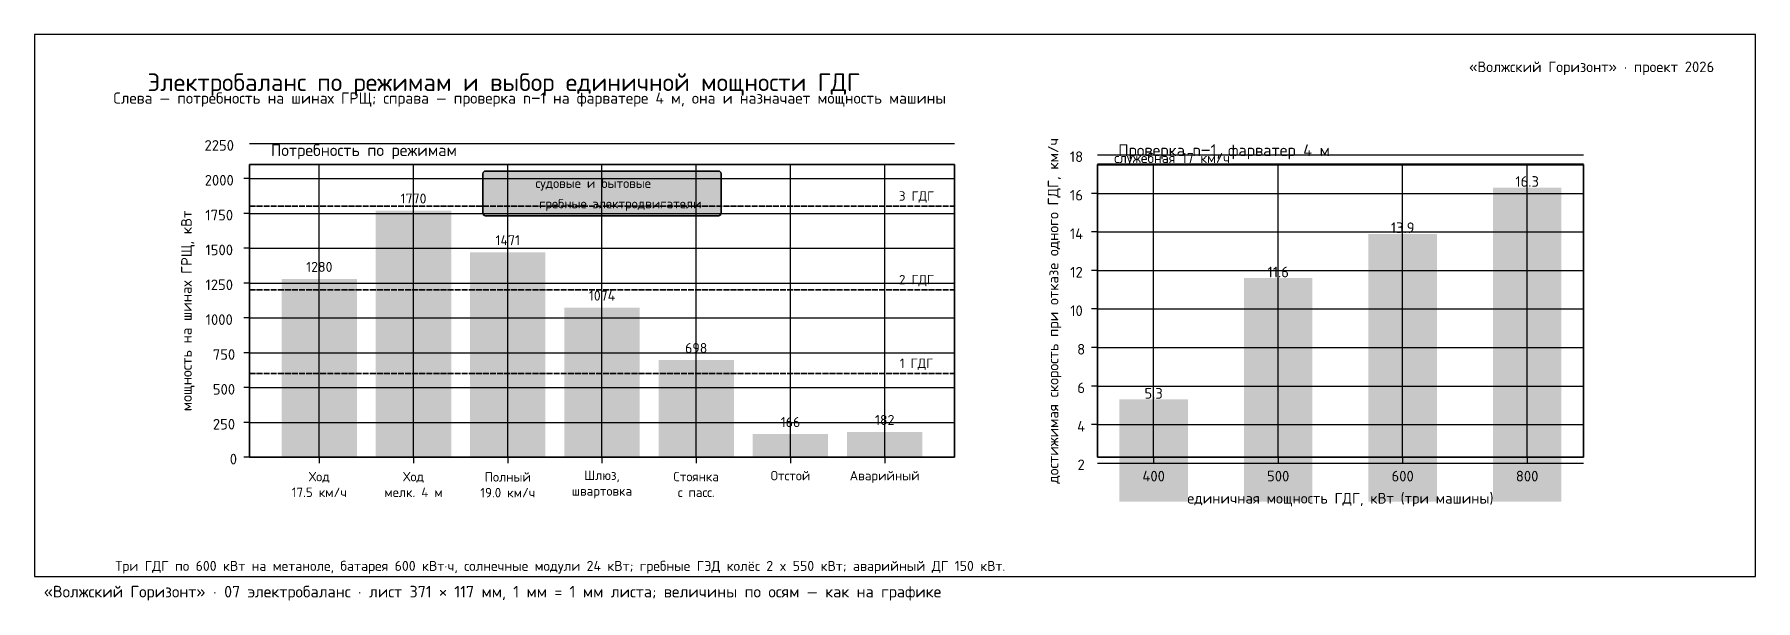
# Model space of a CAD drawing. Header units: millimetres. Extents: x 0 to 371, y -5 to 117.
import ezdxf
from ezdxf.enums import TextEntityAlignment as Align

# ---------------------------------------------------------------- set-up
doc = ezdxf.new("R2010")
doc.units = ezdxf.units.MM
doc.linetypes.add('DASHED', pattern=[1.524, 1.27, -0.254])
for name, color, linetype in [('00_РАМКА', 7, 'Continuous'), ('01_ЛИНИИ', 7, 'Continuous'), ('02_ОСИ', 8, 'Continuous'), ('03_СЕТКА', 9, 'Continuous'), ('04_ТЕКСТ', 7, 'Continuous'), ('05_ЗАЛИВКА', 8, 'Continuous'), ('07_ЛЕГЕНДА', 8, 'Continuous')]:
    doc.layers.add(name, color=color, linetype=linetype)
doc.styles.add('ГОСТ', font='isocpeur.ttf')

msp = doc.modelspace()

# ---------------------------------------------------------------- hatches: boundary and pattern name
at = {"layer": '05_ЗАЛИВКА', "true_color": 0xffffff}
msp.add_hatch(color=7, dxfattribs=at).paths.add_polyline_path([(97.2, 77.74), (147.38, 77.74), (147.63, 77.78), (147.91, 78.06), (147.94, 78.31), (147.94, 86.82), (147.91, 87.07), (147.63, 87.35), (147.38, 87.39), (97.2, 87.39), (96.95, 87.35), (96.67, 87.07), (96.64, 86.82), (96.64, 78.31), (96.67, 78.06), (96.95, 77.78), (97.2, 77.74)])
at = {"layer": '05_ЗАЛИВКА', "true_color": 0x1c5c8a}
for points in [[(97.76, 83.95), (103.41, 83.95), (103.41, 85.92), (97.76, 85.92), (97.76, 83.95)], [(114.17, 25.7), (130.41, 25.7), (130.41, 52.69), (114.17, 52.69), (114.17, 25.7)], [(53.26, 25.7), (69.5, 25.7), (69.5, 46.66), (53.26, 46.66), (53.26, 25.7)], [(73.56, 25.7), (89.8, 25.7), (89.8, 46.83), (73.56, 46.83), (73.56, 25.7)], [(93.87, 25.7), (110.11, 25.7), (110.11, 46.83), (93.87, 46.83), (93.87, 25.7)], [(134.47, 25.7), (150.71, 25.7), (150.71, 46.66), (134.47, 46.66), (134.47, 25.7)], [(154.78, 25.7), (171.02, 25.7), (171.02, 30.7), (154.78, 30.7), (154.78, 25.7)], [(175.08, 25.7), (191.32, 25.7), (191.32, 31.16), (175.08, 31.16), (175.08, 25.7)]]:
    msp.add_hatch(color=146, dxfattribs=at).paths.add_polyline_path(points)
at = {"layer": '05_ЗАЛИВКА', "true_color": 0xb02634}
for points in [[(314.24, 16.16), (329, 16.16), (329, 83.82), (314.24, 83.82), (314.24, 16.16)], [(73.56, 46.83), (89.8, 46.83), (89.8, 78.88), (73.56, 78.88), (73.56, 46.83)], [(97.76, 79.55), (103.41, 79.55), (103.41, 81.53), (97.76, 81.53), (97.76, 79.55)], [(287.42, 16.16), (302.17, 16.16), (302.17, 73.86), (287.42, 73.86), (287.42, 16.16)], [(93.87, 46.83), (110.11, 46.83), (110.11, 69.9), (93.87, 69.9), (93.87, 46.83)], [(53.26, 46.66), (69.5, 46.66), (69.5, 64.15), (53.26, 64.15), (53.26, 46.66)], [(260.6, 16.16), (275.35, 16.16), (275.35, 64.31), (260.6, 64.31), (260.6, 16.16)], [(114.17, 52.69), (130.41, 52.69), (130.41, 57.96), (114.17, 57.96), (114.17, 52.69)], [(134.47, 46.66), (150.71, 46.66), (150.71, 46.66), (134.47, 46.66)], [(233.78, 16.16), (248.53, 16.16), (248.53, 38.16), (233.78, 38.16), (233.78, 16.16)], [(154.78, 30.7), (171.02, 30.7), (171.02, 30.7), (154.78, 30.7)], [(175.08, 31.16), (191.32, 31.16), (191.32, 31.16), (175.08, 31.16)]]:
    msp.add_hatch(color=244, dxfattribs=at).paths.add_polyline_path(points)

# ---------------------------------------------------------------- linework, layer by layer
at = {"layer": '00_РАМКА'}
msp.add_lwpolyline([(0, 0), (370.84, 0), (370.84, 116.84), (0, 116.84)], close=True, dxfattribs=at)
at = {"layer": '01_ЛИНИИ', "color": 179, "lineweight": 50, "true_color": 0x1a2334}
msp.add_lwpolyline([(229.02, 88.8), (333.76, 88.8)], dxfattribs=at)
at = {"layer": '01_ЛИНИИ', "color": 252, "linetype": 'DASHED', "lineweight": 35, "true_color": 0x8892a4}
for points in [[(46.35, 79.79), (198.23, 79.79)], [(46.35, 61.76), (198.23, 61.76)], [(46.35, 43.73), (198.23, 43.73)]]:
    msp.add_lwpolyline(points, dxfattribs=at)
at = {"layer": '02_ОСИ'}
for p, q in [((46.35, 85.79), (45.12, 85.79)), ((229.02, 82.57), (227.78, 82.57)), ((46.35, 78.28), (45.12, 78.28)), ((229.02, 74.27), (227.78, 74.27)), ((46.35, 70.77), (45.12, 70.77)), ((46.35, 63.26), (45.12, 63.26)), ((229.02, 65.97), (227.78, 65.97)), ((46.35, 55.75), (45.12, 55.75)), ((229.02, 57.67), (227.78, 57.67)), ((46.35, 48.24), (45.12, 48.24)), ((229.02, 49.36), (227.78, 49.36)), ((229.02, 41.06), (227.78, 41.06)), ((46.35, 40.73), (45.12, 40.73)), ((46.35, 33.22), (45.12, 33.22)), ((229.02, 32.76), (227.78, 32.76)), ((46.35, 25.7), (45.12, 25.7)), ((61.38, 25.7), (61.38, 24.47)), ((81.68, 25.7), (81.68, 24.47)), ((101.99, 25.7), (101.99, 24.47)), ((122.29, 25.7), (122.29, 24.47)), ((142.59, 25.7), (142.59, 24.47)), ((162.9, 25.7), (162.9, 24.47)), ((183.2, 25.7), (183.2, 24.47)), ((241.15, 25.7), (241.15, 24.47)), ((267.98, 25.7), (267.98, 24.47)), ((294.8, 25.7), (294.8, 24.47)), ((321.62, 25.7), (321.62, 24.47))]:
    msp.add_line(p, q, dxfattribs=at)
at = {"layer": '02_ОСИ', "color": 149, "lineweight": 30, "true_color": 0x3a4658}
for points in [[(46.35, 25.7), (46.35, 88.8)], [(46.35, 88.8), (198.23, 88.8)], [(198.23, 25.7), (198.23, 88.8)], [(229.02, 25.7), (229.02, 88.8)], [(229.02, 88.8), (333.76, 88.8)], [(333.76, 25.7), (333.76, 88.8)], [(46.35, 25.7), (198.23, 25.7)], [(229.02, 25.7), (333.76, 25.7)]]:
    msp.add_lwpolyline(points, close=True, dxfattribs=at)
at = {"layer": '03_СЕТКА', "color": 254, "lineweight": 25, "true_color": 0xd8dde5}
for points in [[(46.35, 93.31), (198.23, 93.31)], [(229.02, 90.87), (333.76, 90.87)], [(46.35, 85.79), (198.23, 85.79)], [(61.38, 25.7), (61.38, 88.8)], [(81.68, 25.7), (81.68, 88.8)], [(101.99, 25.7), (101.99, 88.8)], [(122.29, 25.7), (122.29, 88.8)], [(142.59, 25.7), (142.59, 88.8)], [(162.9, 25.7), (162.9, 88.8)], [(183.2, 25.7), (183.2, 88.8)], [(241.15, 25.7), (241.15, 88.8)], [(267.98, 25.7), (267.98, 88.8)], [(294.8, 25.7), (294.8, 88.8)], [(321.62, 25.7), (321.62, 88.8)], [(229.02, 82.57), (333.76, 82.57)], [(46.35, 78.28), (198.23, 78.28)], [(229.02, 74.27), (333.76, 74.27)], [(46.35, 70.77), (198.23, 70.77)], [(46.35, 63.26), (198.23, 63.26)], [(229.02, 65.97), (333.76, 65.97)], [(46.35, 55.75), (198.23, 55.75)], [(229.02, 57.67), (333.76, 57.67)], [(46.35, 48.24), (198.23, 48.24)], [(229.02, 49.36), (333.76, 49.36)], [(229.02, 41.06), (333.76, 41.06)], [(46.35, 40.73), (198.23, 40.73)], [(46.35, 33.22), (198.23, 33.22)], [(229.02, 32.76), (333.76, 32.76)], [(46.35, 25.7), (198.23, 25.7)], [(229.02, 24.46), (333.76, 24.46)]]:
    msp.add_lwpolyline(points, dxfattribs=at)
at = {"layer": '07_ЛЕГЕНДА', "color": 254, "lineweight": 35, "true_color": 0xcccccc}
msp.add_lwpolyline([(97.2, 77.74), (147.38, 77.74), (147.63, 77.78), (147.91, 78.06), (147.94, 78.31), (147.94, 86.82), (147.91, 87.07), (147.63, 87.35), (147.38, 87.39), (97.2, 87.39), (96.95, 87.35), (96.67, 87.07), (96.64, 86.82), (96.64, 78.31), (96.67, 78.06), (96.95, 77.78), (97.2, 77.74)], close=True, dxfattribs=at)

# ---------------------------------------------------------------- texts
at = {"layer": '00_РАМКА', "style": 'ГОСТ'}
msp.add_text('«Волжский Горизонт» · 07 электробаланс · лист 371 × 117 мм, 1 мм = 1 мм листа; величины по осям — как на графике', height=2.5, dxfattribs=at).set_placement((2, -4.5))
at = {"layer": '02_ОСИ', "color": 157, "true_color": 0x56627a, "style": 'ГОСТ'}
for s, height, p in [('2250', 2.286, (39.82, 92.92)), ('18', 2.286, (224.52, 90.49)), ('2000', 2.286, (39.82, 85.41)), ('16', 2.286, (224.52, 82.19)), ('1750', 2.286, (39.82, 77.9)), ('14', 2.286, (224.52, 73.89)), ('1500', 2.286, (39.82, 70.39)), ('1250', 2.286, (39.82, 62.88)), ('12', 2.286, (224.52, 65.59)), ('1000', 2.286, (39.82, 55.37)), ('10', 2.286, (224.52, 57.29)), ('750', 2.286, (40.84, 47.86)), ('8', 2.29, (225.53, 48.98)), ('500', 2.286, (40.84, 40.35)), ('6', 2.29, (225.53, 40.68)), ('250', 2.286, (40.84, 32.83)), ('4', 2.29, (225.53, 32.38)), ('0', 2.29, (42.87, 25.32)), ('Отстой', 2.032, (162.9, 21.75)), ('Аварийный', 2.032, (183.2, 21.75)), ('2', 2.29, (225.53, 24.08)), ('400', 2.286, (241.15, 21.65)), ('500', 2.286, (267.98, 21.65)), ('600', 2.286, (294.8, 21.65)), ('800', 2.286, (321.62, 21.65))]:
    msp.add_text(s, height=height, dxfattribs=at).set_placement(p, align=Align.MIDDLE_CENTER)
at = {"layer": '02_ОСИ', "color": 179, "true_color": 0x1a2334, "style": 'ГОСТ'}
for s, p in [('достижимая скорость при отказе одного ГДГ, км/ч', (219.49, 57.25)), ('мощность на шинах ГРЩ, кВт', (32.76, 57.25))]:
    msp.add_text(s, height=2.286, rotation=90, dxfattribs=at).set_placement(p, align=Align.MIDDLE_CENTER)
msp.add_text('единичная мощность ГДГ, кВт (три машины)', height=2.286, dxfattribs=at).set_placement((281.39, 16.87), align=Align.MIDDLE_CENTER)
at = {"layer": '02_ОСИ', "color": 157, "true_color": 0x56627a, "char_height": 2.032, "attachment_point": 5, "style": 'ГОСТ'}
for s, insert in [('Ход\\P17.5 км/ч', (61.38, 19.85)), ('Ход\\Pмелк. 4 м', (81.68, 19.85)), ('Полный\\P19.0 км/ч', (101.99, 19.78)), ('Шлюз,\\Pшвартовка', (122.29, 19.85)), ('Стоянка\\Pс пасс.', (142.59, 19.85))]:
    msp.add_mtext(s, dxfattribs=dict(at, insert=insert))
at = {"layer": '04_ТЕКСТ', "color": 179, "true_color": 0x1a2334, "style": 'ГОСТ'}
for s, height, p in [('Электробаланс по режимам и выбор единичной мощности ГДГ', 3.81, (101.12, 106.54)), ('Электробаланс по режимам и выбор единичной мощности ГДГ', 3.81, (101.12, 106.54)), ('Потребность по режимам', 2.54, (70.99, 91.9)), ('Проверка n−1, фарватер 4 м', 2.54, (256.32, 91.89)), ('служебная 17 км/ч', 2.159, (245.13, 90.2)), ('16.3', 2.286, (321.62, 85.14)), ('1770', 2.159, (81.68, 81.47)), ('13.9', 2.286, (294.8, 75.18)), ('1471', 2.159, (101.99, 72.49)), ('1280', 2.159, (61.38, 66.74)), ('11.6', 2.286, (267.98, 65.63)), ('1074', 2.159, (122.29, 60.55)), ('698', 2.159, (142.59, 49.25)), ('5.3', 2.286, (241.15, 39.48)), ('166', 2.159, (162.9, 33.29)), ('182', 2.159, (183.2, 33.75))]:
    msp.add_text(s, height=height, dxfattribs=at).set_placement(p, align=Align.MIDDLE_CENTER)
at = {"layer": '04_ТЕКСТ', "color": 157, "true_color": 0x56627a, "style": 'ГОСТ'}
for s, height, p in [('«Волжский Горизонт» · проект 2026', 2.286, (335.51, 109.85)), ('Слева — потребность на шинах ГРЩ; справа — проверка n−1 на фарватере 4 м, она и назначает мощность машины', 2.413, (106.71, 103.12)), ('3 ГДГ', 2.032, (190.05, 82.02)), ('2 ГДГ', 2.032, (190.05, 63.99)), ('1 ГДГ', 2.032, (190.05, 45.97)), ('Три ГДГ по 600 кВт на метаноле, батарея 600 кВт·ч, солнечные модули 24 кВт; гребные ГЭД колёс 2 x 550 кВт; аварийный ДГ 150 кВт.', 2.159, (113.31, 2.3))]:
    msp.add_text(s, height=height, dxfattribs=at).set_placement(p, align=Align.MIDDLE_CENTER)
at = {"layer": '07_ЛЕГЕНДА', "color": 179, "true_color": 0x1a2334, "style": 'ГОСТ'}
for s, p in [('судовые и бытовые', (120.4, 84.76)), ('гребные электродвигатели', (126.24, 80.37))]:
    msp.add_text(s, height=2.032, dxfattribs=at).set_placement(p, align=Align.MIDDLE_CENTER)

doc.saveas('drawing.dxf')
